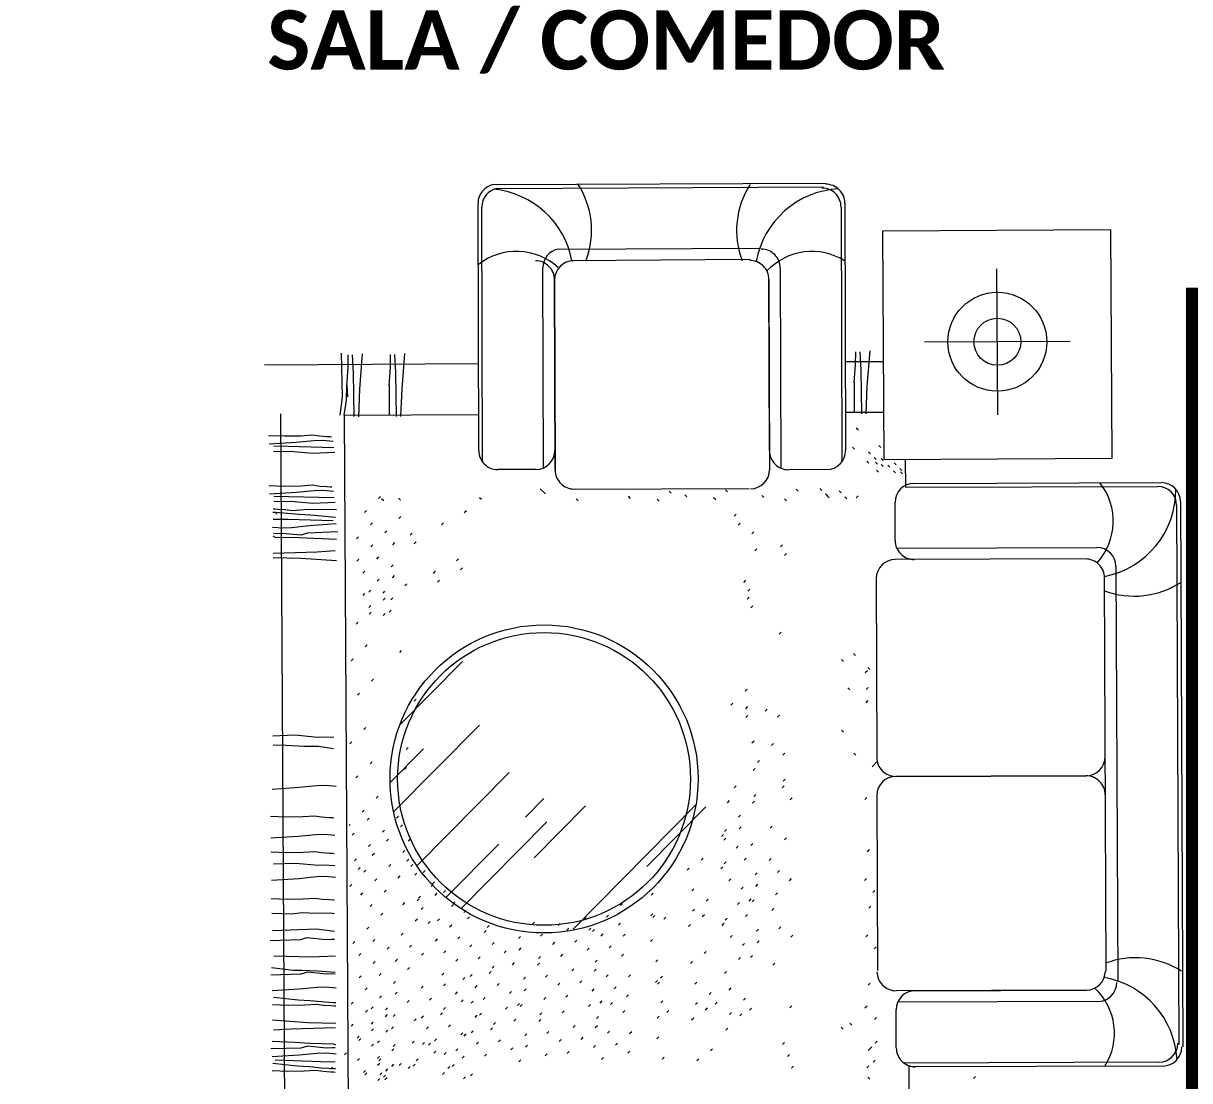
# Model space of a CAD drawing. Header units: metres. Extents: x -144 to 1000, y -717 to 29.
# Drawn here: x 551.137 to 553.895, y -565.27 to -562.77 of the extents above; entities that cross this region are included whole.
import ezdxf

# ---------------------------------------------------------------- set-up
doc = ezdxf.new("R2010")
doc.units = ezdxf.units.M
doc.layers.get('0').update_dxf_attribs({"color": 1})
doc.layers.add('00-MEDICION', color=30, linetype='Continuous')
doc.layers.add('G-ANNO-TEXT', color=2, linetype='Continuous', lineweight=9)
doc.layers.add('I-FURN', color=2, linetype='Continuous', lineweight=9)
doc.styles.add('Calibri_B', font='calibrib.ttf', dxfattribs={"height": 0.165})

# ---------------------------------------------------------------- blocks, each defined once
blk = doc.blocks.new('O')
at = {"layer": 'I-FURN'}
for p, q in [((557.0902, -500.1497), (557.8758, -500.1463)), ((557.0992, -500.1587), (557.8698, -500.1553)), ((557.0551, -500.7791), (557.0534, -500.1941)), ((557.9209, -500.1938), (557.9226, -500.7788)), ((557.0641, -500.806), (557.0624, -500.203)), ((557.9119, -500.2028), (557.9137, -500.8058)), ((558.5502, -500.2569), (558.0102, -500.26)), ((558.0102, -500.26), (558.0132, -500.8)), ((558.5532, -500.7969), (558.5502, -500.2569)), ((557.2436, -500.3022), (557.7192, -500.3002)), ((557.6963, -500.3273), (557.2756, -500.3297)), ((557.2082, -500.8199), (557.2068, -500.3466)), ((557.7683, -500.3472), (557.7697, -500.8205)), ((558.2825, -500.694), (558.2806, -500.349)), ((557.2357, -500.825), (557.2344, -500.375)), ((557.2344, -500.375), (557.2357, -500.825)), ((557.7414, -500.3743), (557.7427, -500.8243)), ((557.7426, -500.7793), (557.7414, -500.3743)), ((558.4541, -500.5205), (558.109, -500.5225)), ((556.7294, -500.5484), (556.732, -500.6526)), ((556.7458, -500.5522), (556.7453, -500.5823)), ((556.7561, -500.5521), (556.7584, -500.5947)), ((556.7798, -500.5497), (556.7732, -500.6335)), ((556.8458, -500.5517), (556.8453, -500.5817)), ((556.8561, -500.5516), (556.8584, -500.5941)), ((556.8798, -500.5491), (556.8732, -500.633)), ((557.9458, -500.5454), (557.9452, -500.5755)), ((557.9561, -500.5453), (557.9584, -500.5879)), ((557.9798, -500.5429), (557.9731, -500.6267)), ((556.5486, -500.5762), (557.0545, -500.5733)), ((556.7453, -500.5823), (556.7421, -500.6255)), ((556.8453, -500.5817), (556.8421, -500.6249)), ((557.922, -500.5684), (558.0119, -500.5679)), ((557.9452, -500.5755), (557.9421, -500.6187)), ((556.7584, -500.5947), (556.7601, -500.6986)), ((556.8584, -500.5941), (556.8601, -500.698)), ((557.9584, -500.5879), (557.9601, -500.6917)), ((556.7421, -500.6255), (556.7416, -500.6598)), ((556.7429, -500.6241), (556.7445, -500.6516)), ((556.7732, -500.6335), (556.7704, -500.6992)), ((556.8429, -500.6235), (556.8433, -500.6945)), ((556.8732, -500.633), (556.8704, -500.6986)), ((557.9429, -500.6173), (557.9433, -500.6883)), ((557.9731, -500.6267), (557.9704, -500.6923)), ((556.732, -500.6526), (556.7263, -500.6949)), ((556.7416, -500.6598), (556.7364, -500.6954)), ((556.5862, -500.6917), (556.5986, -502.8717)), ((556.7369, -500.6951), (557.0548, -500.6933)), ((556.7369, -500.6951), (556.7479, -502.6265)), ((557.9223, -500.6884), (558.0126, -500.6879)), ((556.5577, -500.7429), (556.5954, -500.7444)), ((556.5954, -500.7444), (556.634, -500.7437)), ((556.634, -500.7437), (556.6615, -500.7419)), ((556.6615, -500.7419), (556.6784, -500.7443)), ((556.6784, -500.7443), (556.6962, -500.7455)), ((556.6962, -500.7455), (556.7034, -500.7459)), ((556.7034, -500.7459), (556.7072, -500.7463)), ((557.9528, -500.7309), (557.948, -500.7261)), ((556.5595, -500.7631), (556.6234, -500.7589)), ((556.6047, -500.7696), (556.5704, -500.7688)), ((556.7123, -500.7722), (556.6047, -500.7696)), ((556.6234, -500.7589), (556.6653, -500.7549)), ((556.6653, -500.7549), (556.686, -500.7539)), ((556.686, -500.7539), (556.7106, -500.7563)), ((557.9389, -500.7705), (557.9437, -500.7752)), ((558.0011, -500.7671), (558.0059, -500.7719)), ((556.5964, -500.782), (556.5701, -500.7811)), ((556.6091, -500.781), (556.5964, -500.782)), ((556.6621, -500.7857), (556.6091, -500.781)), ((556.715, -500.7832), (556.6621, -500.7857)), ((557.9725, -500.8037), (557.9773, -500.8085)), ((557.9769, -500.7818), (557.9817, -500.7866)), ((557.9901, -500.7951), (557.9949, -500.7999)), ((557.9931, -500.8064), (557.9979, -500.8112)), ((558.0069, -500.7975), (558.0117, -500.8022)), ((558.0132, -500.8), (558.5532, -500.7969)), ((558.0638, -500.7997), (558.0641, -500.8654)), ((557.1902, -500.8237), (557.1002, -500.8239)), ((557.8777, -500.8239), (557.7877, -500.8242)), ((557.9959, -500.8255), (558.0007, -500.8302)), ((558.0069, -500.8121), (558.0117, -500.8169)), ((558.0226, -500.8137), (558.0274, -500.8184)), ((558.0357, -500.827), (558.0405, -500.8318)), ((558.0377, -500.8081), (558.0425, -500.8129)), ((558.0508, -500.8215), (558.0556, -500.8262)), ((558.0525, -500.8294), (558.0573, -500.8341)), ((556.5584, -500.8613), (556.5961, -500.8628)), ((556.5961, -500.8628), (556.6346, -500.8621)), ((556.6346, -500.8621), (556.6621, -500.8603)), ((556.6621, -500.8603), (556.6791, -500.8627)), ((556.6791, -500.8627), (556.6969, -500.8639)), ((558.0844, -500.8564), (558.6694, -500.8547)), ((556.5601, -500.8815), (556.6241, -500.8773)), ((556.6054, -500.888), (556.5711, -500.8873)), ((556.713, -500.8906), (556.6054, -500.888)), ((556.6241, -500.8773), (556.666, -500.8733)), ((556.666, -500.8733), (556.6867, -500.8723)), ((556.6867, -500.8723), (556.7113, -500.8747)), ((556.6969, -500.8639), (556.7041, -500.8643)), ((556.7041, -500.8643), (556.7079, -500.8647)), ((556.8183, -500.8921), (556.823, -500.8873)), ((557.0614, -500.895), (557.0566, -500.8903)), ((557.2131, -500.8813), (557.2007, -500.869)), ((557.2808, -500.8699), (557.6948, -500.8687)), ((557.4138, -500.8919), (557.409, -500.8871)), ((557.5104, -500.8796), (557.5055, -500.8749)), ((557.5472, -500.8886), (557.5424, -500.8838)), ((557.6437, -500.8763), (557.6389, -500.8716)), ((557.7296, -500.89), (557.7248, -500.8853)), ((557.8107, -500.8751), (557.8059, -500.8704)), ((557.8668, -500.8737), (557.862, -500.8689)), ((557.8803, -500.8866), (557.8755, -500.8819)), ((557.8841, -500.8903), (557.8793, -500.8856)), ((557.9119, -500.8789), (557.9071, -500.8742)), ((557.9254, -500.8933), (557.9205, -500.8886)), ((557.9473, -500.8909), (557.952, -500.8861)), ((558.0641, -500.8654), (558.6604, -500.8637)), ((556.5727, -500.9178), (556.5688, -500.9174)), ((556.5971, -500.9004), (556.5708, -500.8995)), ((556.5799, -500.9181), (556.5727, -500.9178)), ((556.5977, -500.9191), (556.5799, -500.9181)), ((556.6098, -500.8994), (556.5971, -500.9004)), ((556.6628, -500.9041), (556.6098, -500.8994)), ((556.7157, -500.9016), (556.6628, -500.9041)), ((556.8303, -500.8979), (556.8255, -500.8932)), ((556.8704, -500.896), (556.8656, -500.8913)), ((557.2905, -500.8979), (557.2857, -500.8932)), ((557.482, -500.8988), (557.4772, -500.8941)), ((557.6154, -500.8955), (557.6106, -500.8908)), ((557.783, -500.8978), (557.7782, -500.8931)), ((558.0398, -500.9915), (558.0395, -500.9015)), ((558.7055, -500.9085), (558.711, -502.1836)), ((558.7145, -500.8995), (558.7201, -502.1896)), ((556.5753, -500.9254), (556.5685, -500.9255)), ((556.6035, -500.9423), (556.5692, -500.9416)), ((556.58, -500.9243), (556.5753, -500.9292)), ((556.5842, -500.9265), (556.5753, -500.9254)), ((556.6025, -500.9275), (556.5842, -500.9265)), ((556.6147, -500.9214), (556.5977, -500.9191)), ((556.63, -500.9301), (556.6025, -500.9275)), ((556.7112, -500.9449), (556.6035, -500.9423)), ((556.6422, -500.9193), (556.6147, -500.9214)), ((556.658, -500.9313), (556.63, -500.9301)), ((556.6807, -500.9183), (556.6422, -500.9193)), ((556.7165, -500.9372), (556.658, -500.9313)), ((556.7184, -500.9194), (556.6807, -500.9183)), ((556.7851, -500.9257), (556.7898, -500.9209)), ((556.8663, -500.9396), (556.871, -500.9348)), ((557.021, -500.9253), (557.0258, -500.9205)), ((557.6594, -500.9344), (557.6642, -500.9296)), ((556.5918, -500.9628), (556.5672, -500.9606)), ((556.6125, -500.9616), (556.5918, -500.9628)), ((556.6544, -500.9572), (556.6125, -500.9616)), ((556.7215, -500.9714), (556.6504, -500.9742)), ((556.7183, -500.9524), (556.6544, -500.9572)), ((556.7991, -500.9543), (556.8039, -500.9495)), ((556.8331, -500.9732), (556.8378, -500.9684)), ((556.9667, -500.9546), (556.9715, -500.9498)), ((557.6686, -500.9552), (557.6733, -500.9504)), ((557.7006, -500.9759), (557.7053, -500.9711)), ((556.5747, -500.9842), (556.5692, -500.9817)), ((556.5776, -500.9757), (556.5695, -500.9754)), ((556.6302, -500.9851), (556.5747, -500.9842)), ((556.5907, -500.9747), (556.5776, -500.9757)), ((556.6344, -500.9791), (556.5907, -500.9747)), ((556.665, -500.9871), (556.6302, -500.9851)), ((556.6504, -500.9742), (556.6344, -500.9791)), ((556.7188, -500.9893), (556.665, -500.9871)), ((556.7659, -500.9879), (556.7707, -500.9831)), ((556.8522, -501.0015), (556.8569, -500.9967)), ((556.8933, -500.9788), (556.898, -500.974)), ((556.9024, -500.9995), (556.9071, -500.9947)), ((556.6731, -501.0188), (556.5693, -501.0225)), ((556.7156, -501.0157), (556.6731, -501.0188)), ((556.7998, -501.0068), (556.8046, -501.002)), ((557.7081, -501.0158), (557.7128, -501.011)), ((557.7688, -501.0065), (557.7736, -501.0017)), ((557.7779, -501.0272), (557.7827, -501.0224)), ((558.0436, -501.0095), (558.5168, -501.0082)), ((556.6345, -501.0343), (556.5689, -501.0327)), ((556.7185, -501.0394), (556.6345, -501.0343)), ((556.7666, -501.0404), (556.7714, -501.0356)), ((556.8139, -501.0354), (556.8187, -501.0306)), ((556.8478, -501.0542), (556.8526, -501.0494)), ((557.0026, -501.0399), (557.0073, -501.0351)), ((557.0117, -501.0607), (557.0165, -501.0559)), ((558.4899, -501.0352), (558.0399, -501.0365)), ((558.562, -501.053), (558.5662, -502.033)), ((556.7807, -501.069), (556.7854, -501.0642)), ((556.8146, -501.0878), (556.8194, -501.083)), ((556.8514, -501.0795), (556.8562, -501.0747)), ((556.9483, -501.0693), (556.953, -501.0645)), ((557.995, -501.0816), (557.9962, -501.5046)), ((558.539, -502.0101), (558.535, -501.0801)), ((556.7949, -501.1136), (556.7997, -501.1088)), ((556.8803, -501.0986), (556.885, -501.0938)), ((556.9574, -501.09), (556.9621, -501.0852)), ((557.6821, -501.0906), (557.6869, -501.0858)), ((557.6913, -501.1113), (557.696, -501.1065)), ((556.7814, -501.1214), (556.7861, -501.1166)), ((556.8287, -501.1164), (556.8334, -501.1116)), ((556.8289, -501.1325), (556.8336, -501.1277)), ((556.8471, -501.1322), (556.8518, -501.1274)), ((557.6896, -501.1305), (557.6944, -501.1257)), ((556.7955, -501.15), (556.8002, -501.1452)), ((556.7956, -501.1661), (556.8004, -501.1613)), ((556.8294, -501.1689), (556.8341, -501.1641)), ((556.8429, -501.1611), (556.8477, -501.1563)), ((557.6987, -501.1512), (557.7035, -501.1464)), ((556.7656, -501.1892), (556.7703, -501.1844)), ((557.7652, -501.2135), (557.7699, -501.2087)), ((556.7869, -501.243), (556.7916, -501.2382)), ((556.7536, -501.2766), (556.7584, -501.2718)), ((556.8681, -501.2568), (556.8728, -501.252)), ((557.913, -501.2729), (557.9178, -501.2777)), ((557.9416, -501.2589), (557.9464, -501.2636)), ((556.8685, -501.4276), (557.0166, -501.2778)), ((557.9693, -501.3041), (557.9741, -501.2993)), ((557.9752, -501.2921), (557.98, -501.2968)), ((556.8016, -501.324), (556.8064, -501.3192)), ((556.7684, -501.3576), (556.7732, -501.3528)), ((557.6848, -501.3477), (557.6895, -501.3429)), ((557.9277, -501.3401), (557.9325, -501.3448)), ((557.9712, -501.3442), (557.976, -501.3394)), ((556.9021, -501.3713), (556.9069, -501.3665)), ((557.6516, -501.3813), (557.6563, -501.3765)), ((557.6865, -501.3894), (557.6913, -501.3846)), ((557.9714, -501.3752), (557.9761, -501.3704)), ((557.6869, -501.4101), (557.6916, -501.4053)), ((557.7328, -501.3952), (557.7375, -501.3904)), ((557.7615, -501.4092), (557.7663, -501.4044)), ((556.7832, -501.4387), (556.7879, -501.4339)), ((556.8538, -501.6336), (557.0567, -501.4284)), ((557.9126, -501.4405), (557.9174, -501.4453)), ((556.5679, -501.4533), (556.6208, -501.4513)), ((556.6208, -501.4513), (556.6738, -501.4565)), ((556.6738, -501.4565), (556.6865, -501.4556)), ((556.6865, -501.4556), (556.7127, -501.4567)), ((556.75, -501.4723), (556.7547, -501.4675)), ((557.7013, -501.4705), (557.7061, -501.4657)), ((556.5687, -501.4751), (556.5987, -501.4754)), ((556.5987, -501.4754), (556.6419, -501.4781)), ((556.6419, -501.4781), (556.6763, -501.4783)), ((556.6763, -501.4783), (556.7119, -501.4832)), ((556.8454, -501.5641), (556.9245, -501.484)), ((556.8837, -501.4859), (556.8885, -501.4811)), ((557.7476, -501.4762), (557.7523, -501.4714)), ((557.774, -501.4996), (557.7788, -501.4948)), ((557.942, -501.4948), (557.9468, -501.4996)), ((556.798, -501.5197), (556.8027, -501.5149)), ((557.7146, -501.5167), (557.7194, -501.5119)), ((557.9851, -501.5269), (557.9974, -501.5145)), ((556.7648, -501.5533), (556.7695, -501.5485)), ((556.8792, -501.5336), (556.884, -501.5288)), ((556.9089, -501.7612), (557.1272, -501.5404)), ((557.7043, -501.5359), (557.7091, -501.5311)), ((558.0414, -501.5495), (558.4914, -501.5482)), ((558.4914, -501.5482), (558.0414, -501.5495)), ((556.5666, -501.5795), (556.6305, -501.5753)), ((556.6305, -501.5753), (556.6724, -501.5713)), ((556.6724, -501.5713), (556.6931, -501.5703)), ((556.6931, -501.5703), (556.7177, -501.5727)), ((557.6588, -501.5769), (557.6636, -501.5721)), ((557.7723, -501.5764), (557.777, -501.5716)), ((557.775, -501.5609), (557.7797, -501.5561)), ((556.8128, -501.6008), (556.8175, -501.596)), ((557.166, -501.6456), (557.2092, -501.6019)), ((557.6432, -501.6117), (557.648, -501.6069)), ((557.7053, -501.5972), (557.71, -501.5924)), ((557.7914, -501.6047), (557.7962, -501.5999)), ((557.9684, -501.6043), (557.9732, -501.5995)), ((557.9965, -501.5946), (557.9977, -502.0086)), ((556.7795, -501.6344), (556.7843, -501.6296)), ((557.1859, -501.7424), (557.3075, -501.6195)), ((557.2781, -501.9107), (557.5687, -501.6167)), ((557.4525, -501.7624), (557.5921, -501.6212)), ((557.7026, -501.6127), (557.7073, -501.6079)), ((556.5628, -501.6439), (556.6005, -501.6454)), ((556.6005, -501.6454), (556.6391, -501.6448)), ((556.6391, -501.6448), (556.6666, -501.6429)), ((556.6666, -501.6429), (556.6836, -501.6454)), ((556.6836, -501.6454), (556.7014, -501.6465)), ((556.7014, -501.6465), (556.7086, -501.6469)), ((556.7086, -501.6469), (556.7124, -501.6473)), ((556.7909, -501.653), (556.7956, -501.6482)), ((556.8608, -501.6482), (556.8655, -501.6434)), ((557.0133, -501.8624), (557.2165, -501.6569)), ((557.6694, -501.6463), (557.6741, -501.6415)), ((556.6277, -501.6911), (556.6696, -501.687)), ((556.6696, -501.687), (556.6903, -501.686)), ((556.6903, -501.686), (556.7149, -501.6884)), ((556.7485, -501.6657), (556.7511, -501.6632)), ((556.7554, -501.6887), (556.7602, -501.6839)), ((556.8275, -501.6818), (556.8323, -501.677)), ((556.8699, -501.669), (556.8746, -501.6642)), ((557.6295, -501.6917), (557.6342, -501.6869)), ((557.6361, -501.6799), (557.6409, -501.6751)), ((557.6709, -501.6735), (557.6756, -501.6687)), ((557.7439, -501.672), (557.7487, -501.6672)), ((556.5637, -501.6952), (556.6277, -501.6911)), ((556.7943, -501.7154), (556.7991, -501.7106)), ((556.8367, -501.7026), (556.8414, -501.6978)), ((556.8892, -501.7024), (556.8939, -501.6976)), ((556.9774, -501.8363), (557.1023, -501.7099)), ((557.6348, -501.7003), (557.6396, -501.6955)), ((557.6637, -501.7194), (557.6684, -501.7146)), ((557.6984, -501.713), (557.7032, -501.7082)), ((557.7781, -501.6997), (557.7829, -501.6949)), ((556.5633, -501.7282), (556.601, -501.7297)), ((556.601, -501.7297), (556.6396, -501.7291)), ((556.6396, -501.7291), (556.6671, -501.7272)), ((556.6671, -501.7272), (556.684, -501.7297)), ((556.684, -501.7297), (556.7018, -501.7308)), ((556.7018, -501.7308), (556.709, -501.7312)), ((556.709, -501.7312), (556.7129, -501.7316)), ((556.7611, -501.7491), (556.7659, -501.7443)), ((556.8034, -501.7362), (556.8082, -501.7314)), ((556.8755, -501.7293), (556.8803, -501.7245)), ((556.8847, -501.75), (556.8894, -501.7452)), ((557.5808, -501.7479), (557.5855, -501.7431)), ((557.6828, -501.7478), (557.6876, -501.743)), ((557.7422, -501.7488), (557.7469, -501.744)), ((557.9745, -501.7276), (557.9792, -501.7228)), ((556.5696, -501.7566), (556.6225, -501.7546)), ((556.6225, -501.7546), (556.6755, -501.7598)), ((556.6755, -501.7598), (556.6882, -501.7589)), ((556.6882, -501.7589), (556.7145, -501.76)), ((556.7702, -501.7698), (556.775, -501.765)), ((556.7835, -501.7761), (556.7883, -501.7713)), ((556.8423, -501.7629), (556.8471, -501.7581)), ((556.8948, -501.7627), (556.8996, -501.7579)), ((556.9235, -501.7768), (556.9283, -501.772)), ((557.5482, -501.7715), (557.553, -501.7667)), ((557.6277, -501.7685), (557.6325, -501.7637)), ((557.6351, -501.7561), (557.6399, -501.7513)), ((557.7613, -501.7771), (557.7661, -501.7723)), ((556.5653, -501.795), (556.6293, -501.7908)), ((556.6293, -501.7908), (556.6712, -501.7867)), ((556.6712, -501.7867), (556.6919, -501.7858)), ((556.6919, -501.7858), (556.7165, -501.7882)), ((556.8091, -501.7965), (556.8139, -501.7917)), ((556.8648, -501.7899), (556.8695, -501.7851)), ((556.904, -501.7835), (556.9087, -501.7787)), ((556.946, -501.8038), (556.9507, -501.799)), ((557.6469, -501.7969), (557.6516, -501.7921)), ((557.7089, -501.7824), (557.7137, -501.7776)), ((557.7902, -501.7962), (557.7949, -501.7914)), ((557.9675, -501.7959), (557.9723, -501.791)), ((556.7503, -501.8097), (556.7551, -501.8049)), ((556.7759, -501.8301), (556.7806, -501.8253)), ((556.8315, -501.8235), (556.8363, -501.8187)), ((556.9428, -501.8102), (556.9476, -501.8054)), ((556.952, -501.8309), (556.9567, -501.8261)), ((556.9715, -501.8242), (556.9763, -501.8194)), ((557.4626, -501.8308), (557.4673, -501.826)), ((557.5591, -501.8201), (557.5638, -501.8153)), ((557.6757, -501.816), (557.6805, -501.8112)), ((557.7105, -501.8096), (557.7152, -501.8048)), ((557.7569, -501.8298), (557.7617, -501.825)), ((557.9867, -501.8242), (557.9915, -501.8193)), ((556.564, -501.8383), (556.6017, -501.8397)), ((556.6017, -501.8397), (556.6402, -501.8391)), ((556.6402, -501.8391), (556.6677, -501.8373)), ((556.6677, -501.8373), (556.6847, -501.8397)), ((556.6847, -501.8397), (556.7025, -501.8409)), ((556.7025, -501.8409), (556.7097, -501.8412)), ((556.7097, -501.8412), (556.7135, -501.8416)), ((556.7983, -501.8571), (556.8031, -501.8523)), ((556.8755, -501.853), (556.8802, -501.8482)), ((556.9096, -501.8438), (556.9144, -501.839)), ((556.9128, -501.8374), (556.9175, -501.8326)), ((556.9908, -501.8576), (556.9956, -501.8528)), ((556.994, -501.8512), (556.9987, -501.8464)), ((557.3904, -501.8546), (557.3951, -501.8498)), ((557.5928, -501.8444), (557.5976, -501.8396)), ((557.6667, -501.8528), (557.6715, -501.848)), ((557.6949, -501.8443), (557.6996, -501.8395)), ((557.7015, -501.8464), (557.7062, -501.8416)), ((556.5658, -501.873), (556.612, -501.8744)), ((556.612, -501.8744), (556.6378, -501.8717)), ((556.6378, -501.8717), (556.6717, -501.8732)), ((556.6717, -501.8732), (556.7048, -501.8722)), ((556.7048, -501.8722), (556.7141, -501.8738)), ((556.8239, -501.8776), (556.8286, -501.8728)), ((556.9187, -501.8645), (556.9235, -501.8597)), ((557.0195, -501.8717), (557.0243, -501.8669)), ((557.0285, -501.8864), (557.0332, -501.8816)), ((557.3047, -501.8878), (557.3094, -501.883)), ((557.357, -501.8826), (557.3618, -501.8778)), ((557.462, -501.8794), (557.4668, -501.8746)), ((557.4667, -501.8833), (557.4715, -501.8785)), ((557.4926, -501.8873), (557.4974, -501.8825)), ((557.5603, -501.8681), (557.565, -501.8633)), ((557.5838, -501.8813), (557.5886, -501.8765)), ((557.6859, -501.8812), (557.6906, -501.8764)), ((557.7479, -501.8667), (557.7527, -501.8619)), ((557.9778, -501.861), (557.9825, -501.8562)), ((556.5673, -501.9138), (556.6715, -501.9103)), ((556.6715, -501.9103), (556.7139, -501.9155)), ((556.7907, -501.9112), (556.7954, -501.9064)), ((556.9051, -501.8914), (556.9099, -501.8866)), ((556.9355, -501.8976), (556.9402, -501.8928)), ((556.9576, -501.8912), (556.9624, -501.8864)), ((556.9863, -501.9053), (556.9911, -501.9005)), ((557.075, -501.9067), (557.0797, -501.9019)), ((557.182, -501.8994), (557.1867, -501.8946)), ((557.2426, -501.9023), (557.2473, -501.8975)), ((557.2632, -501.9132), (557.268, -501.9084)), ((557.3157, -501.9136), (557.3204, -501.9088)), ((557.3859, -501.9017), (557.3906, -501.8969)), ((557.5513, -501.9049), (557.556, -501.9001)), ((557.6308, -501.9019), (557.6355, -501.8971)), ((557.6382, -501.8895), (557.6429, -501.8847)), ((557.712, -501.9158), (557.7168, -501.911)), ((557.7644, -501.9105), (557.7691, -501.9057)), ((556.5622, -501.9374), (556.6333, -501.9353)), ((556.6333, -501.9353), (556.6494, -501.9305)), ((556.6494, -501.9305), (556.693, -501.9354)), ((556.693, -501.9354), (556.7061, -501.9344)), ((556.7061, -501.9344), (556.7142, -501.9348)), ((556.8048, -501.9398), (556.8095, -501.935)), ((556.8719, -501.925), (556.8766, -501.9202)), ((556.9531, -501.9389), (556.9579, -501.9341)), ((557.0055, -501.9336), (557.0102, -501.9288)), ((557.0676, -501.9191), (557.0723, -501.9143)), ((557.1488, -501.933), (557.1535, -501.9282)), ((557.2011, -501.9277), (557.2059, -501.9229)), ((557.2824, -501.9416), (557.2871, -501.9368)), ((557.3238, -501.9162), (557.3286, -501.9114)), ((557.3444, -501.9271), (557.3492, -501.9223)), ((557.3969, -501.9275), (557.4017, -501.9227)), ((557.4611, -501.9404), (557.4658, -501.9356)), ((557.6499, -501.9303), (557.6547, -501.9255)), ((557.7135, -501.943), (557.7183, -501.9382)), ((557.7932, -501.9296), (557.798, -501.9248)), ((557.9708, -501.9292), (557.9756, -501.9244)), ((556.7574, -501.9448), (556.7622, -501.94)), ((556.8387, -501.9586), (556.8434, -501.9538)), ((556.891, -501.9534), (556.8958, -501.9486)), ((556.9723, -501.9672), (556.977, -501.9624)), ((557.0343, -501.9527), (557.0391, -501.9479)), ((557.0867, -501.9475), (557.0914, -501.9427)), ((557.1156, -501.9666), (557.1203, -501.9618)), ((557.1503, -501.9602), (557.1551, -501.9554)), ((557.23, -501.9468), (557.2347, -501.942)), ((557.3112, -501.9607), (557.316, -501.9559)), ((557.3636, -501.9554), (557.3683, -501.9506)), ((557.5881, -501.9687), (557.5928, -501.9639)), ((557.6788, -501.9494), (557.6835, -501.9446)), ((557.99, -501.9575), (557.9948, -501.9527)), ((556.5704, -501.9737), (556.6594, -501.9766)), ((556.6594, -501.9766), (556.7161, -501.9738)), ((556.7715, -501.9734), (556.7763, -501.9686)), ((556.8054, -501.9922), (556.8102, -501.9874)), ((556.8578, -501.987), (556.8626, -501.9822)), ((556.9199, -501.9725), (556.9246, -501.9677)), ((557.0011, -501.9863), (557.0059, -501.9815)), ((557.0535, -501.9811), (557.0582, -501.9763)), ((557.1347, -501.9949), (557.1394, -501.9901)), ((557.194, -501.9959), (557.1988, -501.9911)), ((557.1968, -501.9804), (557.2015, -501.9756)), ((557.2491, -501.9752), (557.2539, -501.9704)), ((557.3304, -501.989), (557.3351, -501.9842)), ((557.3924, -501.9746), (557.3972, -501.9698)), ((557.4737, -501.9884), (557.4784, -501.9836)), ((557.5556, -501.9923), (557.5603, -501.9875)), ((557.6693, -501.9825), (557.6741, -501.9777)), ((557.6979, -501.9777), (557.7027, -501.9729)), ((557.7505, -501.9964), (557.7553, -501.9916)), ((556.5637, -502.0188), (556.6348, -502.0167)), ((556.5651, -502.0013), (556.6172, -502.0078)), ((556.6172, -502.0078), (556.6371, -502.0081)), ((556.6348, -502.0167), (556.6509, -502.0119)), ((556.6371, -502.0081), (556.674, -502.0091)), ((556.6509, -502.0119), (556.6945, -502.0168)), ((556.674, -502.0091), (556.7159, -502.0123)), ((556.6945, -502.0168), (556.7076, -502.0159)), ((556.7076, -502.0159), (556.7157, -502.0162)), ((556.7722, -502.0258), (556.777, -502.021)), ((556.8195, -502.0208), (556.8243, -502.016)), ((556.8867, -502.0061), (556.8914, -502.0013)), ((556.9679, -502.0199), (556.9726, -502.0151)), ((557.0345, -502.0229), (557.0393, -502.0181)), ((557.0796, -502.0157), (557.0844, -502.0109)), ((557.087, -502.0032), (557.0918, -501.9984)), ((557.2132, -502.0243), (557.2179, -502.0195)), ((557.2753, -502.0098), (557.28, -502.005)), ((557.3277, -502.0102), (557.3325, -502.0054)), ((557.3565, -502.0236), (557.3612, -502.0188)), ((557.409, -502.024), (557.4137, -502.0192)), ((557.6361, -502.0161), (557.6408, -502.0113)), ((556.6308, -502.052), (556.6727, -502.0479)), ((556.6727, -502.0479), (556.6934, -502.047)), ((556.6934, -502.047), (556.718, -502.0494)), ((556.8534, -502.0397), (556.8582, -502.0349)), ((556.9191, -502.0505), (556.9239, -502.0457)), ((556.9715, -502.0452), (556.9762, -502.0404)), ((557.0175, -502.0302), (557.0223, -502.0254)), ((557.0464, -502.0493), (557.0511, -502.0445)), ((557.0988, -502.044), (557.1035, -502.0392)), ((557.1608, -502.0295), (557.1656, -502.0247)), ((557.242, -502.0434), (557.2468, -502.0386)), ((557.2944, -502.0381), (557.2992, -502.0333)), ((557.3756, -502.052), (557.3804, -502.0472)), ((557.4731, -502.037), (557.4779, -502.0322)), ((557.4778, -502.0409), (557.4826, -502.0361)), ((557.4852, -502.0271), (557.4899, -502.0223)), ((557.5664, -502.0409), (557.5711, -502.0361)), ((557.9763, -502.0434), (557.9811, -502.0386)), ((556.5668, -502.0561), (556.6308, -502.052)), ((556.5695, -502.0714), (556.6279, -502.0778)), ((556.7863, -502.0544), (556.7911, -502.0496)), ((556.8202, -502.0733), (556.825, -502.0685)), ((556.8571, -502.065), (556.8618, -502.0602)), ((556.9383, -502.0788), (556.943, -502.074)), ((557.0004, -502.0643), (557.0051, -502.0595)), ((557.0655, -502.0776), (557.0703, -502.0728)), ((557.1276, -502.0631), (557.1324, -502.0583)), ((557.1624, -502.0567), (557.1671, -502.0519)), ((557.2088, -502.077), (557.2136, -502.0722)), ((557.2612, -502.0717), (557.2659, -502.0669)), ((557.3233, -502.0572), (557.328, -502.0524)), ((557.4045, -502.0711), (557.4092, -502.0663)), ((557.6002, -502.0652), (557.6049, -502.0604)), ((557.6476, -502.0548), (557.6524, -502.05)), ((557.6814, -502.0791), (557.6861, -502.0743)), ((558.4921, -502.0552), (558.0421, -502.0565)), ((558.0871, -502.0564), (558.4921, -502.0552)), ((556.5674, -502.0892), (556.6051, -502.0906)), ((556.6051, -502.0906), (556.6437, -502.09)), ((556.6279, -502.0778), (556.6559, -502.0793)), ((556.6437, -502.09), (556.6712, -502.0881)), ((556.6559, -502.0793), (556.6834, -502.0821)), ((556.6712, -502.0881), (556.6882, -502.0906)), ((556.6834, -502.0821), (556.7017, -502.0833)), ((556.6882, -502.0906), (556.706, -502.0917)), ((556.7017, -502.0833), (556.7106, -502.0845)), ((556.706, -502.0917), (556.7132, -502.0921)), ((556.7106, -502.0845), (556.7173, -502.0845)), ((556.7132, -502.0921), (556.717, -502.0925)), ((556.7531, -502.088), (556.7578, -502.0832)), ((556.787, -502.1069), (556.7918, -502.1021)), ((556.8006, -502.0991), (556.8053, -502.0943)), ((556.8343, -502.1019), (556.8391, -502.0971)), ((556.8859, -502.0841), (556.8907, -502.0793)), ((556.9718, -502.101), (556.9766, -502.0962)), ((557.0132, -502.0829), (557.0179, -502.0781)), ((557.0374, -502.0861), (557.0421, -502.0813)), ((557.1186, -502.1), (557.1234, -502.0952)), ((557.1468, -502.0915), (557.1515, -502.0867)), ((557.1534, -502.0936), (557.1581, -502.0888)), ((557.2522, -502.1086), (557.2569, -502.1038)), ((557.3143, -502.0941), (557.319, -502.0893)), ((557.3424, -502.0856), (557.3472, -502.0808)), ((557.3666, -502.0888), (557.3714, -502.084)), ((557.3955, -502.108), (557.4002, -502.1032)), ((557.4857, -502.085), (557.4905, -502.0802)), ((557.5, -502.1081), (557.5047, -502.1033)), ((557.5676, -502.0889), (557.5724, -502.0841)), ((557.5912, -502.1021), (557.5959, -502.0973)), ((557.6144, -502.0884), (557.6192, -502.0836)), ((557.6956, -502.1022), (557.7004, -502.0974)), ((557.7906, -502.0972), (557.7954, -502.0924)), ((557.9685, -502.0968), (557.9733, -502.092)), ((558.0425, -502.1915), (558.0422, -502.1015)), ((558.5191, -502.0822), (558.0459, -502.0835)), ((556.5673, -502.1255), (556.6512, -502.1314)), ((556.6512, -502.1314), (556.7168, -502.1335)), ((556.8011, -502.1355), (556.8058, -502.1307)), ((556.8345, -502.1179), (556.8392, -502.1131)), ((556.8527, -502.1177), (556.8574, -502.1129)), ((556.9023, -502.1279), (556.9071, -502.1231)), ((556.9193, -502.1207), (556.9241, -502.1159)), ((556.9644, -502.1134), (556.9692, -502.1086)), ((557.0466, -502.1195), (557.0513, -502.1147)), ((557.0565, -502.1145), (557.0613, -502.1097)), ((557.1378, -502.1283), (557.1425, -502.1235)), ((557.1971, -502.1293), (557.2019, -502.1245)), ((557.1998, -502.1138), (557.2046, -502.109)), ((557.3334, -502.1224), (557.3382, -502.1176)), ((557.4767, -502.1218), (557.4815, -502.117)), ((557.5586, -502.1257), (557.5634, -502.1209)), ((557.6482, -502.1127), (557.6529, -502.1079)), ((557.6724, -502.1159), (557.6771, -502.1111)), ((557.9913, -502.1245), (557.996, -502.1197)), ((556.57, -502.1492), (556.6125, -502.1465)), ((556.6125, -502.1465), (556.7164, -502.1438)), ((556.7538, -502.1405), (556.7585, -502.1357)), ((556.8012, -502.1515), (556.806, -502.1467)), ((556.835, -502.1543), (556.8398, -502.1495)), ((556.8486, -502.1465), (556.8533, -502.1417)), ((556.9312, -502.147), (556.9359, -502.1422)), ((556.9836, -502.1418), (556.9883, -502.137)), ((557.0124, -502.1609), (557.0172, -502.1561)), ((557.0206, -502.1636), (557.0253, -502.1588)), ((557.0376, -502.1563), (557.0423, -502.1515)), ((557.0827, -502.1491), (557.0874, -502.1443)), ((557.0901, -502.1366), (557.0948, -502.1318)), ((557.1639, -502.1629), (557.1686, -502.1581)), ((557.2163, -502.1577), (557.221, -502.1529)), ((557.2783, -502.1432), (557.2831, -502.1384)), ((557.3308, -502.1436), (557.3356, -502.1388)), ((557.3596, -502.157), (557.3643, -502.1522)), ((557.412, -502.1574), (557.4168, -502.1526)), ((557.6392, -502.1495), (557.6439, -502.1447)), ((557.9121, -502.1424), (557.9169, -502.1471)), ((557.9329, -502.1333), (557.9377, -502.138)), ((556.5665, -502.1756), (556.6203, -502.1783)), ((556.6203, -502.1783), (556.655, -502.1806)), ((556.6348, -502.1913), (556.6508, -502.1866)), ((556.6508, -502.1866), (556.6945, -502.1914)), ((556.655, -502.1806), (556.7105, -502.182)), ((556.7105, -502.182), (556.716, -502.1845)), ((556.7679, -502.1691), (556.7726, -502.1643)), ((556.7712, -502.1746), (556.7759, -502.1698)), ((556.8018, -502.1879), (556.8065, -502.1831)), ((556.8153, -502.1801), (556.8201, -502.1753)), ((556.8524, -502.1885), (556.8572, -502.1837)), ((556.898, -502.1806), (556.9027, -502.1758)), ((556.9222, -502.1839), (556.9269, -502.1791)), ((556.9359, -502.1856), (556.9407, -502.1808)), ((556.9503, -502.1754), (556.9551, -502.1706)), ((557.0494, -502.1827), (557.0542, -502.1779)), ((557.1018, -502.1774), (557.1066, -502.1726)), ((557.1654, -502.1901), (557.1702, -502.1853)), ((557.2451, -502.1768), (557.2499, -502.172)), ((557.2975, -502.1715), (557.3022, -502.1667)), ((557.3263, -502.1906), (557.3311, -502.1858)), ((557.3787, -502.1854), (557.3834, -502.1806)), ((557.4762, -502.1704), (557.4809, -502.1656)), ((557.7737, -502.1839), (557.7785, -502.1791)), ((557.9927, -502.1806), (557.9974, -502.1758)), ((556.5636, -502.1934), (556.6348, -502.1913)), ((556.5667, -502.2124), (556.6306, -502.2083)), ((556.6306, -502.2083), (556.6725, -502.2042)), ((556.6725, -502.2042), (556.6933, -502.2033)), ((556.6933, -502.2033), (556.7179, -502.2057)), ((556.6945, -502.1914), (556.7076, -502.1905)), ((556.7076, -502.1905), (556.7157, -502.1909)), ((556.738, -502.2082), (556.7427, -502.2034)), ((556.8159, -502.2165), (556.8206, -502.2117)), ((556.8492, -502.199), (556.854, -502.1942)), ((556.9487, -502.2041), (556.9535, -502.1993)), ((556.973, -502.2074), (556.9777, -502.2026)), ((557.0011, -502.1988), (557.0059, -502.194)), ((557.0162, -502.2163), (557.021, -502.2115)), ((557.0686, -502.211), (557.0733, -502.2062)), ((557.1307, -502.1965), (557.1354, -502.1917)), ((557.2119, -502.2104), (557.2166, -502.2056)), ((557.2643, -502.2051), (557.269, -502.2003)), ((557.3455, -502.219), (557.3502, -502.2142)), ((557.4076, -502.2045), (557.4123, -502.1997)), ((557.4888, -502.2184), (557.4935, -502.2136)), ((557.6032, -502.1986), (557.608, -502.1938)), ((557.7851, -502.2118), (557.7898, -502.207)), ((557.9761, -502.1979), (557.9808, -502.1931)), ((557.9798, -502.1941), (557.9845, -502.1893)), ((556.5683, -502.2277), (556.6268, -502.2341)), ((556.5737, -502.22), (556.6813, -502.2236)), ((556.6268, -502.2341), (556.6547, -502.2356)), ((556.6547, -502.2356), (556.6823, -502.2385)), ((556.6813, -502.2236), (556.7157, -502.2247)), ((556.6823, -502.2385), (556.7005, -502.2396)), ((556.7005, -502.2396), (556.7094, -502.2408)), ((556.7047, -502.2418), (556.7095, -502.237)), ((556.7094, -502.2408), (556.7162, -502.2408)), ((556.7686, -502.2215), (556.7733, -502.2167)), ((556.816, -502.2326), (556.8208, -502.2278)), ((556.8192, -502.2221), (556.8239, -502.2173)), ((556.8357, -502.2464), (556.8404, -502.2416)), ((556.8498, -502.2354), (556.8545, -502.2306)), ((556.8666, -502.2331), (556.8714, -502.2283)), ((556.888, -502.2407), (556.8928, -502.2359)), ((556.9, -502.2347), (556.9047, -502.2299)), ((556.9074, -502.2222), (556.9121, -502.2174)), ((556.9822, -502.2407), (556.9869, -502.2359)), ((556.9921, -502.2357), (556.9969, -502.2309)), ((557.1498, -502.2249), (557.1546, -502.2201)), ((557.5707, -502.2223), (557.5754, -502.2175)), ((557.7949, -502.2396), (557.7996, -502.2348)), ((557.973, -502.2392), (557.9778, -502.2344)), ((557.9875, -502.2257), (557.9922, -502.2209)), ((558.6636, -502.2257), (558.0606, -502.2275)), ((558.6726, -502.2347), (558.0719, -502.2364)), ((558.0719, -502.2364), (558.0723, -502.3033)), ((556.5663, -502.2455), (556.604, -502.2469)), ((556.604, -502.2469), (556.6425, -502.2463)), ((556.6425, -502.2463), (556.67, -502.2444)), ((556.67, -502.2444), (556.687, -502.2469)), ((556.687, -502.2469), (556.7048, -502.2481)), ((556.7048, -502.2481), (556.712, -502.2484)), ((556.712, -502.2484), (556.7158, -502.2488)), ((556.7827, -502.2501), (556.7874, -502.2453)), ((556.786, -502.2557), (556.7907, -502.2509)), ((556.8166, -502.269), (556.8213, -502.2642)), ((556.8209, -502.2554), (556.8256, -502.2506)), ((556.8301, -502.2612), (556.8349, -502.2564)), ((556.8334, -502.2667), (556.8382, -502.2619)), ((556.9692, -502.2545), (556.974, -502.2497)), ((557.0189, -502.2648), (557.0236, -502.26)), ((557.0359, -502.2575), (557.0406, -502.2527)), ((557.9755, -502.2611), (557.9803, -502.2658)), ((558.225, -502.2641), (558.2298, -502.2593))]:
    blk.add_line(p, q, dxfattribs=at)
for centre, radius in [((558.2815, -500.5215), 0.117), ((558.2815, -500.5215), 0.0555), ((557.2096, -501.5555), 0.3643), ((557.2096, -501.5555), 0.3463)]:
    blk.add_circle(centre, radius, dxfattribs=at)
for centre, radius, start, end in [((557.0984, -500.1939), 0.045, 100.4912, 180.1632), ((557.1074, -500.2029), 0.045, 100.4912, 180.1632), ((557.0703, -500.3687), 0.2089, 10.7461, 84.197), ((557.1205, -500.258), 0.2014, 339.565, 33.0713), ((557.8662, -500.2581), 0.2014, 147.3487, 200.7748), ((557.917, -500.3685), 0.2089, 93.1929, 169.9289), ((557.8669, -500.2029), 0.045, 0.1632, 90.1632), ((557.8759, -500.1939), 0.045, 0.1632, 90.1632), ((557.1446, -500.4538), 0.1461, 47.5451, 128.4314), ((557.2518, -500.3465), 0.045, 100.4912, 180.1632), ((557.7233, -500.3473), 0.045, 0.1632, 90.1632), ((557.8432, -500.454), 0.1461, 57.6739, 136.8699), ((557.1894, -500.3751), 0.045, 0.1632, 90.1632), ((557.2794, -500.3749), 0.045, 90.1632, 180.1632), ((557.6964, -500.3744), 0.045, 0.1632, 90.1632), ((557.6964, -500.3744), 0.045, 0.1632, 90.1632), ((557.1001, -500.7789), 0.045, 180.1632, 270.1632), ((557.1901, -500.7787), 0.045, 270.1632, 0.1632), ((557.7876, -500.7792), 0.045, 180.1632, 270.1632), ((557.8776, -500.7789), 0.045, 270.1632, 0.1632), ((557.2807, -500.8249), 0.045, 180.1632, 270.1632), ((557.6977, -500.8244), 0.045, 270.1632, 0.1632), ((558.0845, -500.9014), 0.045, 90.1632, 180.1632), ((558.4096, -500.9459), 0.1461, 317.5451, 38.4314), ((558.6695, -500.8997), 0.045, 0.2461, 90.1632), ((558.4948, -500.8716), 0.2089, 281.0759, 0.3345), ((558.6605, -500.9087), 0.045, 0.2461, 90.1632), ((558.0848, -500.9914), 0.045, 180.1632, 270.1632), ((558.517, -501.0532), 0.045, 0.2461, 90.1632), ((558.04, -501.0815), 0.045, 90.1632, 180.1632), ((558.49, -501.0802), 0.045, 0.1632, 90.1632), ((558.49, -501.0802), 0.045, 0.1632, 90.1632), ((558.6055, -500.9218), 0.2014, 249.565, 303.0713), ((558.0412, -501.5045), 0.045, 180.1632, 270.1632), ((558.4912, -501.5032), 0.045, 270.1632, 0.1632), ((558.0415, -501.5945), 0.045, 90.1632, 180.1632), ((558.4915, -501.5932), 0.045, 0.1632, 90.1632), ((558.6083, -502.18), 0.2014, 57.3487, 110.7748), ((558.0419, -502.0115), 0.045, 180.1632, 270.1632), ((558.4919, -502.0102), 0.045, 270.1632, 0.1632), ((558.4919, -502.0102), 0.045, 270.1632, 0.1632), ((558.519, -502.0372), 0.045, 270.1632, 0.1632), ((558.4979, -502.2308), 0.2089, 3.1929, 79.9289), ((558.0872, -502.1014), 0.045, 90.1632, 180.1632), ((558.4123, -502.157), 0.1461, 327.6739, 46.8699), ((558.6634, -502.1807), 0.045, 270.1632, 0.1632), ((558.0875, -502.1914), 0.045, 180.1632, 270.1632), ((558.6725, -502.1897), 0.045, 270.1632, 0.1632)]:
    blk.add_arc(centre, radius, start, end, dxfattribs=at)
at = {"layer": 'G-ANNO-TEXT', "style": 'Calibri_B'}
blk.add_text('SALA / COMEDOR', height=0.14, dxfattribs=at).set_placement((556.5548, -499.8777))

msp = doc.modelspace()

# ---------------------------------------------------------------- linework, layer by layer
at = {"layer": '00-MEDICION', "const_width": 0.05}
msp.add_lwpolyline([(547.561, -567.8689), (548.161, -567.8689), (548.1614, -567.22), (548.6614, -567.2199), (548.6614, -567.8689), (550.561, -567.8689), (550.561, -567.1199), (550.711, -567.1199), (550.711, -567.8689), (551.011, -567.8689), (551.011, -568.0189), (548.6614, -568.0189), (548.6614, -568.12), (548.3114, -568.12), (548.3114, -569.2199), (553.8612, -569.2199), (553.8612, -568.0189), (553.6112, -568.0189), (553.6112, -567.8689), (553.911, -567.8689), (553.9112, -563.4199), (555.3612, -563.4199), (555.3612, -561.7699), (554.3612, -561.7699)], dxfattribs=at)

# ---------------------------------------------------------------- block references
at = {"color": 3}
msp.add_blockref('O', (-4.8414, -63.0012), dxfattribs=at)

doc.saveas('drawing.dxf')
